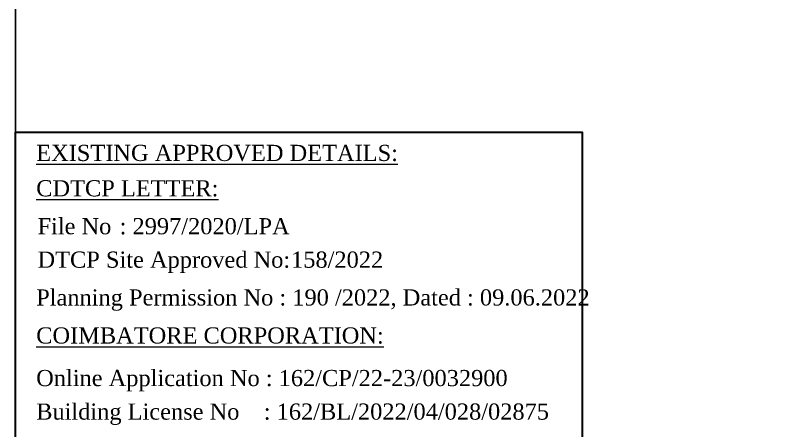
# Model space of a CAD drawing. Header units: metres. Extents: x 3104 to 3209, y 1082 to 1212.
# Drawn here: x 3103.89 to 3127.53, y 1150.81 to 1163.5 of the extents above; entities that cross this region are included whole.
import ezdxf

# ---------------------------------------------------------------- set-up
doc = ezdxf.new("R2010")
doc.units = ezdxf.units.M
doc.layers.add('DIM', color=9, linetype='Continuous')
doc.layers.add('wall', color=7, linetype='Continuous', lineweight=30)
doc.styles.add('ANAND', font='times.ttf')

msp = doc.modelspace()

# ---------------------------------------------------------------- linework, layer by layer
at = {"elevation": 0.00001}
msp.add_lwpolyline([(3194.87616, 1180.92988), (3194.87616, 1137.65933), (3103.88993, 1137.65933), (3103.88993, 1212.00905), (3194.87616, 1212.00905), (3194.87616, 1191.54182)], dxfattribs=at)
at = {"layer": 'wall', "elevation": 0.00001}
msp.add_lwpolyline([(3103.88993, 1159.93857), (3121.21333, 1159.93857), (3121.21375, 1148.69248), (3103.88993, 1148.69159)], close=True, dxfattribs=at)

# ---------------------------------------------------------------- texts
at = {"layer": 'DIM', "color": 0, "lineweight": 0, "extrusion": (-1.40233e-08, 3.33442e-05, 1), "style": 'ANAND'}
for s, height, p in [('%%UEXISTING APPROVED DETAILS:', 0.4937127, (3104.52385, 1159.0528, 0.03924)), ('%%UCDTCP LETTER:', 0.4937127, (3104.52385, 1157.97184, 0.0392)), ('File No', 0.493713, (3104.56344, 1156.81286, 0.03916)), (' : 2997/2020/LPA  ', 0.4937127, (3106.88853, 1156.81286, 0.03916)), ('DTCP Site Approved No:', 0.4937127, (3104.56344, 1155.79083, 0.03913)), ('158/2022', 0.493713, (3112.3166, 1155.79083, 0.03913)), ('Planning Permission No : 190 /2022, Dated : 09.06.2022', 0.4937127, (3104.52385, 1154.63514, 0.03909)), ('%%UCOIMBATORE CORPORATION:', 0.4937127, (3104.52385, 1153.47339, 0.03905)), ('Online Application No : 162/CP/22-23/0032900', 0.4937127, (3104.52385, 1152.17145, 0.03901)), ('Building License No    : 162/BL/2022/04/028/02875', 0.4937127, (3104.52385, 1151.14623, 0.03897))]:
    msp.add_text(s, height=height, dxfattribs=at).set_placement(p)

doc.saveas('drawing.dxf')
